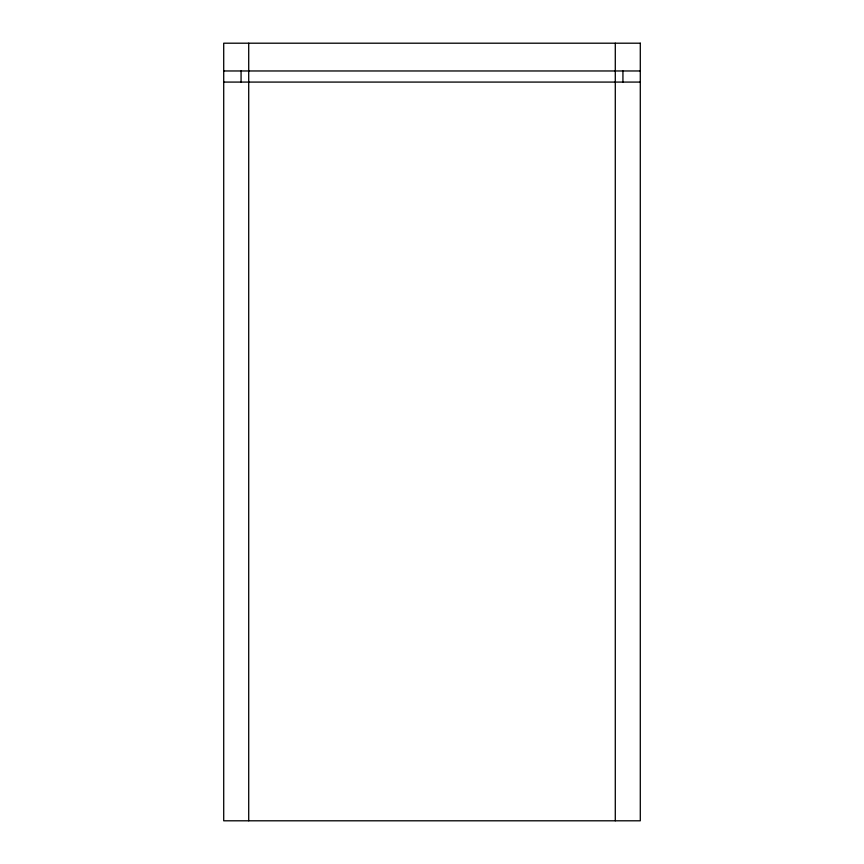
<?xml version="1.0" encoding="UTF-8"?>
<svg xmlns="http://www.w3.org/2000/svg" width="864" height="864" viewBox="0 0 864 864"><rect width="100%" height="100%" fill="white"/><g stroke="black" fill="none" stroke-linecap="round" stroke-linejoin="round"><path stroke-width="1.3" d="M223.711 70.967L640.289 70.967M223.711 82.08L640.289 82.08M622.933 70.967L622.933 82.08M615.287 43.2L615.287 820.8M248.713 43.2L248.713 820.8M241.067 70.967L241.067 82.08M640.289 43.2L223.711 43.2L223.711 820.8L640.289 820.8L640.289 43.2"/></g></svg>
